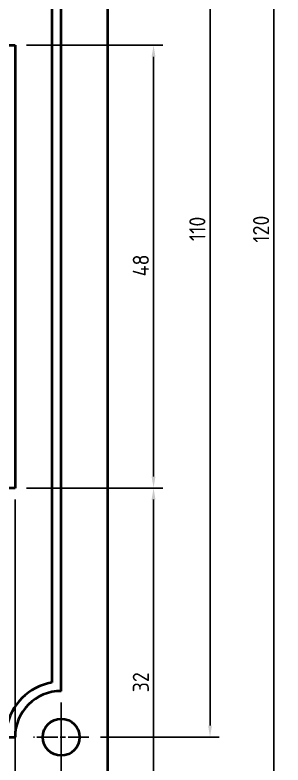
# Model space of a CAD drawing. Header units: millimetres. Extents: x 0 to 297, y 0 to 210.
# Drawn here: x 196.8 to 225.8, y 44 to 125.3 of the extents above; entities that cross this region are included whole.
import ezdxf

# ---------------------------------------------------------------- set-up
doc = ezdxf.new("R2010")
doc.units = ezdxf.units.MM
doc.header["$LTSCALE"] = 0.5
doc.linetypes.add('CHAIN', pattern=[0.3543, 0.2362, -0.0295, 0.0591, -0.0295])
for name, color, linetype, lineweight in [('가시적인 것(ISO)', 3, 'Continuous', 40), ('중심 표식(ISO)', 1, 'Continuous', 25), ('치수(ISO)', 2, 'Continuous', 25)]:
    doc.layers.add(name, color=color, linetype=linetype, lineweight=lineweight)
doc.styles.add('치수 텍스트_PSTEK_POSCO', font='isocp.shx')
doc.dimstyles.new('치수_PSTEK_POSCO', dxfattribs={"dimscale": 0.5, "dimtxt": 3.5, "dimasz": 2.5, "dimexe": 2, "dimexo": 2.5, "dimgap": 1, "dimtad": 1, "dimrnd": 1e-08, "dimdsep": 46, "dimtxsty": '치수 텍스트_PSTEK_POSCO', "dimcen": 0.09, "dimdle": 10, "dimclrd": 7, "dimclre": 7, "dimclrt": 2, "dimadec": 1, "dimazin": 2, "dimtfac": 1, "dimtmove": 0, "dimatfit": 3, "dimfxl": 0, "dimtolj": 1, "dimlwd": -1, "dimlwe": -1, "dimarcsym": 0})

# ---------------------------------------------------------------- blocks, each defined once
blk = doc.blocks.new('*D23')
at = {"layer": 'Defpoints', "color": 0, "transparency": 16777216}
for p in [(204.815, 156.988), (204.815, 46.988), (217.933, 46.988)]:
    blk.add_point(p, dxfattribs=at)
at = {"layer": '치수(ISO)', "color": 7, "transparency": 16777216}
for p, q in [((206.065, 156.988), (218.933, 156.988)), ((217.933, 155.738), (217.933, 48.238)), ((206.065, 46.988), (218.933, 46.988))]:
    blk.add_line(p, q, dxfattribs=at)
for points in [[(217.725, 155.738), (218.141, 155.738), (217.933, 156.988)], [(217.725, 48.238), (218.141, 48.238), (217.933, 46.988)]]:
    blk.add_solid(points, dxfattribs=at)
at = {"layer": '치수(ISO)', "color": 2, "transparency": 16777216, "insert": (216.558, 100.762), "char_height": 1.75, "attachment_point": 4, "rotation": 90, "style": '치수 텍스트_PSTEK_POSCO'}
blk.add_mtext('\\A1;110', dxfattribs=at)
blk = doc.blocks.new('*D24')
at = {"layer": 'Defpoints', "color": 0, "transparency": 16777216}
for p in [(206.815, 161.988), (206.815, 41.988), (224.832, 41.988)]:
    blk.add_point(p, dxfattribs=at)
at = {"layer": '치수(ISO)', "color": 7, "transparency": 16777216}
for p, q in [((208.065, 161.988), (225.832, 161.988)), ((224.832, 160.738), (224.832, 43.238)), ((208.065, 41.988), (225.832, 41.988))]:
    blk.add_line(p, q, dxfattribs=at)
for points in [[(224.623, 160.738), (225.04, 160.738), (224.832, 161.988)], [(224.623, 43.238), (225.04, 43.238), (224.832, 41.988)]]:
    blk.add_solid(points, dxfattribs=at)
at = {"layer": '치수(ISO)', "color": 2, "transparency": 16777216, "insert": (223.456, 100.587), "char_height": 1.75, "attachment_point": 4, "rotation": 90, "style": '치수 텍스트_PSTEK_POSCO'}
blk.add_mtext('\\A1;120', dxfattribs=at)
blk = doc.blocks.new('*D29')
at = {"layer": 'Defpoints', "color": 0, "transparency": 16777216}
for p in [(104.815, 73.988), (196.815, 73.988), (196.815, 36.723)]:
    blk.add_point(p, dxfattribs=at)
at = {"layer": '치수(ISO)', "color": 7, "transparency": 16777216}
for p, q in [((104.815, 72.738), (104.815, 35.723)), ((196.815, 72.738), (196.815, 35.723)), ((106.065, 36.723), (195.565, 36.723))]:
    blk.add_line(p, q, dxfattribs=at)
for points in [[(106.065, 36.932), (106.065, 36.515), (104.815, 36.723)], [(195.565, 36.932), (195.565, 36.515), (196.815, 36.723)]]:
    blk.add_solid(points, dxfattribs=at)
at = {"layer": '치수(ISO)', "color": 2, "transparency": 16777216, "insert": (144.768, 38.099), "char_height": 1.75, "attachment_point": 4, "style": '치수 텍스트_PSTEK_POSCO'}
blk.add_mtext('\\A1;92', dxfattribs=at)
blk = doc.blocks.new('*D30')
at = {"layer": 'Defpoints', "color": 0, "transparency": 16777216}
for p in [(196.815, 73.988), (201.815, 51.988), (201.815, 36.723)]:
    blk.add_point(p, dxfattribs=at)
at = {"layer": '치수(ISO)', "color": 7, "transparency": 16777216}
for p, q in [((196.815, 72.738), (196.815, 35.723)), ((201.815, 50.738), (201.815, 35.723)), ((198.065, 36.723), (200.565, 36.723))]:
    blk.add_line(p, q, dxfattribs=at)
for points in [[(198.065, 36.932), (198.065, 36.515), (196.815, 36.723)], [(200.565, 36.932), (200.565, 36.515), (201.815, 36.723)]]:
    blk.add_solid(points, dxfattribs=at)
at = {"layer": '치수(ISO)', "color": 2, "transparency": 16777216, "insert": (198.928, 38.098), "char_height": 1.75, "attachment_point": 4, "style": '치수 텍스트_PSTEK_POSCO'}
blk.add_mtext('\\A1;5', dxfattribs=at)
blk = doc.blocks.new('*D31')
at = {"layer": 'Defpoints', "color": 0, "transparency": 16777216}
for p in [(201.815, 51.988), (206.815, 41.988), (206.815, 36.723)]:
    blk.add_point(p, dxfattribs=at)
at = {"layer": '치수(ISO)', "color": 7, "transparency": 16777216}
for p, q in [((201.815, 50.738), (201.815, 35.723)), ((206.815, 40.738), (206.815, 35.723)), ((203.065, 36.723), (205.565, 36.723))]:
    blk.add_line(p, q, dxfattribs=at)
for points in [[(203.065, 36.932), (203.065, 36.515), (201.815, 36.723)], [(205.565, 36.932), (205.565, 36.515), (206.815, 36.723)]]:
    blk.add_solid(points, dxfattribs=at)
at = {"layer": '치수(ISO)', "color": 2, "transparency": 16777216, "insert": (203.933, 38.098), "char_height": 1.75, "attachment_point": 4, "style": '치수 텍스트_PSTEK_POSCO'}
blk.add_mtext('\\A1;5', dxfattribs=at)
blk = doc.blocks.new('*D33')
at = {"layer": 'Defpoints', "color": 0, "transparency": 16777216}
for p in [(196.815, 73.988), (211.815, 73.988), (206.815, 41.988)]:
    blk.add_point(p, dxfattribs=at)
at = {"layer": '치수(ISO)', "color": 7, "transparency": 16777216}
for p, q in [((198.065, 73.988), (212.815, 73.988)), ((211.815, 43.238), (211.815, 72.738)), ((208.065, 41.988), (212.815, 41.988))]:
    blk.add_line(p, q, dxfattribs=at)
for points in [[(211.606, 72.738), (212.023, 72.738), (211.815, 73.988)], [(211.606, 43.238), (212.023, 43.238), (211.815, 41.988)]]:
    blk.add_solid(points, dxfattribs=at)
at = {"layer": '치수(ISO)', "color": 2, "transparency": 16777216, "insert": (210.439, 51.843), "char_height": 1.75, "attachment_point": 4, "rotation": 90, "style": '치수 텍스트_PSTEK_POSCO'}
blk.add_mtext('\\A1;32', dxfattribs=at)
blk = doc.blocks.new('*D34')
at = {"layer": 'Defpoints', "color": 0, "transparency": 16777216}
for p in [(196.815, 121.988), (211.815, 121.988), (196.815, 73.988)]:
    blk.add_point(p, dxfattribs=at)
at = {"layer": '치수(ISO)', "color": 7, "transparency": 16777216}
for p, q in [((198.065, 121.988), (212.815, 121.988)), ((211.815, 75.238), (211.815, 120.738)), ((198.065, 73.988), (212.815, 73.988))]:
    blk.add_line(p, q, dxfattribs=at)
for points in [[(211.606, 120.738), (212.023, 120.738), (211.815, 121.988)], [(211.606, 75.238), (212.023, 75.238), (211.815, 73.988)]]:
    blk.add_solid(points, dxfattribs=at)
at = {"layer": '치수(ISO)', "color": 2, "transparency": 16777216, "insert": (210.44, 96.938), "char_height": 1.75, "attachment_point": 4, "rotation": 90, "style": '치수 텍스트_PSTEK_POSCO'}
blk.add_mtext('\\A1;48', dxfattribs=at)

msp = doc.modelspace()

# ---------------------------------------------------------------- linework, layer by layer
at = {"layer": '가시적인 것(ISO)'}
for p, q in [((206.8147, 161.9881), (206.8147, 41.9881)), ((201.8147, 51.9881), (201.8147, 151.9881)), ((200.8147, 151.072), (200.8147, 52.9042)), ((104.8147, 121.9881), (196.8147, 121.9881)), ((196.8147, 121.9881), (196.8147, 73.9881)), ((196.8147, 73.9881), (104.8147, 73.9881)), ((56.8147, 46.9881), (196.8147, 46.9881))]:
    msp.add_line(p, q, dxfattribs=at)
msp.add_circle((201.8147, 46.9881), 2, dxfattribs=at)
for radius, start, end in [(6, 99.594068, 170.405932), (5, 90, 180)]:
    msp.add_arc((201.8147, 46.9881), radius, start, end, dxfattribs=at)
at = {"layer": '중심 표식(ISO)', "linetype": 'CHAIN', "ltscale": 19.051651}
for p, q in [((201.8147, 49.9881), (201.8147, 43.9881)), ((204.8147, 46.9881), (198.8147, 46.9881))]:
    msp.add_line(p, q, dxfattribs=at)

# ---------------------------------------------------------------- dimensions: what is measured, and where the dimension line sits
at = {"layer": '치수(ISO)', "color": 7}
for base, p1, p2, angle, picture, middle in [((224.8315, 41.9881), (206.8147, 161.9881), (206.8147, 41.9881), 90, '*D24', (224.8315, 101.9881)), ((217.933, 46.9881), (204.8147, 156.9881), (204.8147, 46.9881), 90, '*D23', (217.933, 101.9881)), ((211.8147, 121.9881), (196.8147, 73.9881), (196.8147, 121.9881), 90, '*D34', (211.8147, 97.9881)), ((196.8147, 36.7234), (104.8147, 73.9881), (196.8147, 73.9881), 180, '*D29', (145.8197, 36.7234)), ((201.8147, 36.7234), (196.8147, 73.9881), (201.8147, 51.9881), 180, '*D30', (199.3147, 36.7234)), ((211.8147, 73.9881), (206.8147, 41.9881), (196.8147, 73.9881), 90, '*D33', (211.8147, 52.8581)), ((206.8147, 36.7234), (201.8147, 51.9881), (206.8147, 41.9881), 180, '*D31', (204.3197, 36.7234))]:
    dim = msp.add_linear_dim(base=base, p1=p1, p2=p2, angle=angle, dimstyle='치수_PSTEK_POSCO', override={"dimdec": 2, "dimtp": 0, "dimtm": 0, "dimtdec": 2, "dimtofl": 0, "dimatfit": 1}, dxfattribs=at)
    dim.commit()
    dim.dimension.update_dxf_attribs({"geometry": picture, "text_midpoint": middle, "dimtype": 160})

doc.saveas('drawing.dxf')
